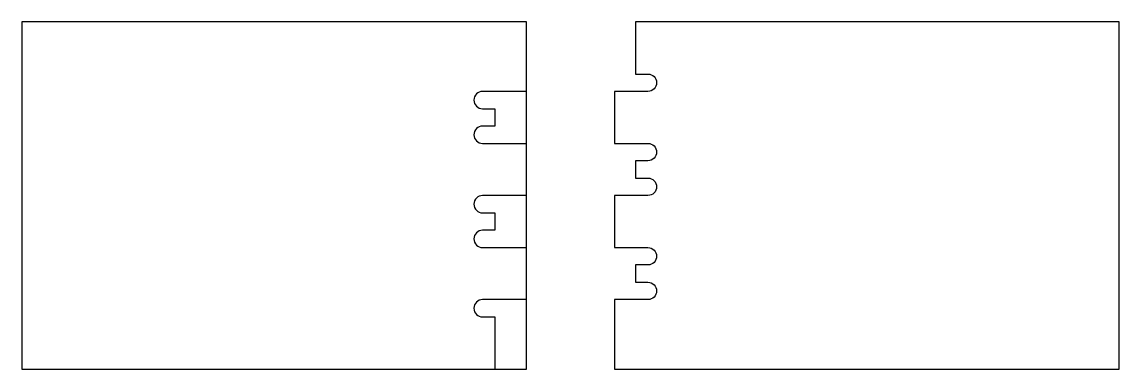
# Model space of a CAD drawing. Extents: x 240 to 762, y -248 to -83.
import ezdxf

# ---------------------------------------------------------------- set-up
doc = ezdxf.new("R2010")
doc.units = 0
doc.layers.add('1', color=7, linetype='CONTINUOUS')

msp = doc.modelspace()

# ---------------------------------------------------------------- linework, layer by layer
at = {"layer": '1', "color": 7, "linetype": 'CONTINUOUS'}
for points in [[(480.03207, -82.50069), (240.03207, -82.50069), (240.03207, -82.50069), (240.03207, -247.50069), (240.03207, -247.50069), (480.03207, -247.50069), (480.03207, -247.50069), (480.03207, -82.50069)], [(521.96291, -247.50069), (761.96291, -247.50069), (761.96291, -247.50069), (761.96291, -82.50069), (761.96291, -82.50069), (531.96291, -82.50069)]]:
    msp.add_lwpolyline(points, dxfattribs=at)
for points in [[(531.96291, -82.50069), (531.96291, -107.25069), (531.96291, -107.25069), (537.83791, -107.25069), (537.83791, -107.250695, -1), (537.83791, -115.500695), (537.83791, -115.50069), (521.96291, -115.50069), (521.96291, -115.50069), (521.96291, -140.25069), (521.96291, -140.25069), (537.83791, -140.25069), (537.83791, -140.250695, -1), (537.83791, -148.500695), (537.83791, -148.50069), (531.96291, -148.50069), (531.96291, -148.50069), (531.96291, -156.75069), (531.96291, -156.75069), (537.83791, -156.75069), (537.83791, -156.750695, -1), (537.83791, -165.000695), (537.83791, -165.00069), (521.96291, -165.00069), (521.96291, -165.00069), (521.96291, -189.75069), (521.96291, -189.75069), (537.83791, -189.75069), (537.83791, -189.750695, -1), (537.83791, -198.000695), (537.83791, -198.00069), (531.96291, -198.00069), (531.96291, -198.00069), (531.96291, -206.25069), (531.96291, -206.25069), (537.83791, -206.25069), (537.83791, -206.250695, -1), (537.83791, -214.500695), (537.83791, -214.50069), (521.96291, -214.50069), (521.96291, -214.50069), (521.96291, -247.50069)], [(480.03207, -115.50069), (459.15707, -115.50069), (459.15707, -115.500695, 1), (459.15707, -123.750695), (459.15707, -123.75069), (465.03207, -123.75069), (465.03207, -123.75069), (465.03207, -132.00069), (465.03207, -132.00069), (459.15707, -132.00069), (459.15707, -132.000695, 1), (459.15707, -140.250695), (459.15707, -140.25069), (480.03207, -140.25069)], [(480.03207, -165.00069), (459.15707, -165.00069), (459.15707, -165.000695, 1), (459.15707, -173.250695), (459.15707, -173.25069), (465.03207, -173.25069), (465.03207, -173.25069), (465.03207, -181.50069), (465.03207, -181.50069), (459.15707, -181.50069), (459.15707, -181.500695, 1), (459.15707, -189.750695), (459.15707, -189.75069), (480.03207, -189.75069)], [(480.03207, -214.50069), (459.15707, -214.50069), (459.15707, -214.500695, 1), (459.15707, -222.750695), (459.15707, -222.75069), (465.03207, -222.75069), (465.03207, -222.75069), (465.03207, -247.50069)]]:
    msp.add_lwpolyline(points, format="xyb", dxfattribs=at)

doc.saveas('drawing.dxf')
